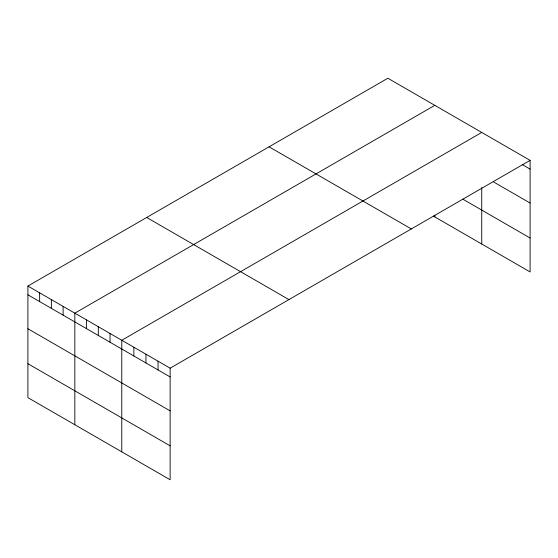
<?xml version="1.0" encoding="UTF-8"?>
<svg xmlns="http://www.w3.org/2000/svg" width="558" height="558" viewBox="0 0 558 558"><rect width="100%" height="100%" fill="white"/><g stroke="black" fill="none" stroke-linecap="round" stroke-linejoin="round"><path stroke-width="0.84" d="M27.9 286.059L170.134 368.182L170.134 479.761L27.9 397.645L27.9 286.059L387.866 78.239L530.1 160.355L530.1 271.941L433.336 216.072M434.801 105.336L74.835 313.164L74.835 424.743M481.742 132.434L121.777 340.261L121.777 451.84M170.134 368.182L530.1 160.355M522.274 164.589L530.1 169.109M493.83 182.103L530.1 203.042M462.673 199.073L530.1 238.008M269.075 146.817L411.309 228.94M146.691 217.481L288.925 299.597M27.9 294.812L170.134 376.929M27.9 328.746L170.134 410.862M27.9 363.711L170.134 445.828M481.742 187.607L481.742 244.02M434.801 215.221L434.801 216.923M158.047 361.2L158.047 369.947M145.959 354.218L145.959 362.972M133.864 347.236L133.864 355.99M110.045 333.482L110.045 342.235M98.306 326.709L98.306 335.463M86.574 319.936L86.574 328.683M63.103 306.384L63.103 315.137M51.371 299.611L51.371 308.358M39.632 292.838L39.632 301.585"/></g></svg>
